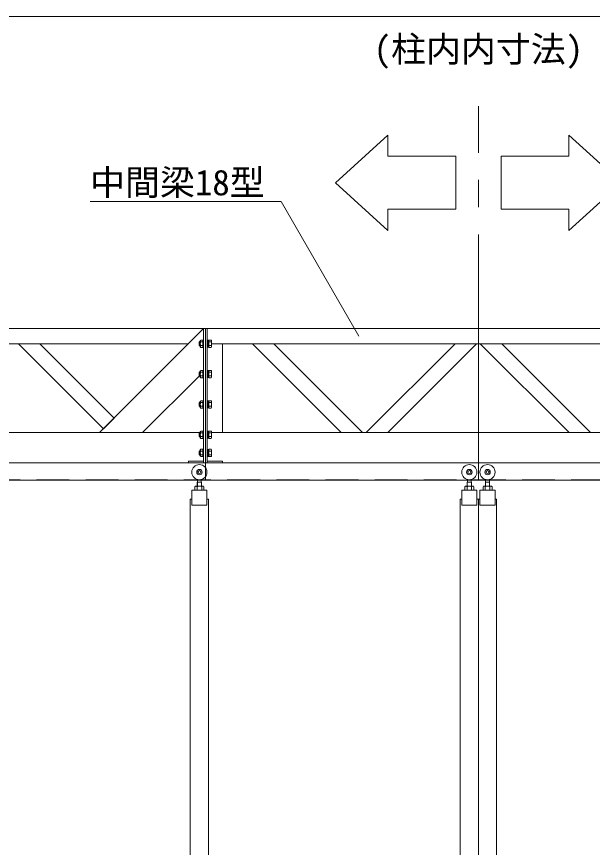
# Model space of a CAD drawing. Units: millimetres, scale not verified. Extents: x -12090 to 12090, y -18325 to 18325.
# Drawn here: x -5573 to -3674, y 8599 to 11339 of the extents above; entities that cross this region are included whole.
import ezdxf
from ezdxf.enums import TextEntityAlignment as Align

# ---------------------------------------------------------------- set-up
doc = ezdxf.new("R2010")
doc.units = ezdxf.units.MM
doc.header["$LTSCALE"] = 90
doc.linetypes.add('CHAIN2', pattern=[12, 9, -1, 1, -1])
doc.linetypes.add('DASHED1', pattern=[1.8, 1.2, -0.6])
for name, color, linetype, lineweight in [('0-6_ﾎﾞﾙﾄ類', 134, 'Continuous', 18), ('0-B_寸法', 134, 'Continuous', 18), ('1-0_中央走行棒', 134, 'Continuous', 18), ('1-1_中央走行棒右', 134, 'Continuous', 18), ('1-2_中央走行棒左', 134, 'Continuous', 18), ('1-3_中間梁18', 134, 'Continuous', 18), ('1-6_通芯', 134, 'CHAIN2', 18), ('1-B_文字', 134, 'Continuous', 18), ('1-D_連結用梁45', 134, 'Continuous', 18)]:
    doc.layers.add(name, color=color, linetype=linetype, lineweight=lineweight)
doc.styles.add('ＭＳ ゴシック', font='')
doc.styles.get('ＭＳ ゴシック').set_extended_font_data('MS Gothic')

msp = doc.modelspace()

# ---------------------------------------------------------------- linework, layer by layer
at = {"layer": '0-6_ﾎﾞﾙﾄ類'}
for p, q in [((-4968.89, 10267), (-4970.89, 10265)), ((-4970.89, 10255), (-4970.89, 10265)), ((-4968.89, 10253), (-4970.89, 10255)), ((-4967.5, 10265.8), (-4970.1, 10265.8)), ((-4967.5, 10254.2), (-4970.1, 10254.2)), ((-4968.89, 10253), (-4968.89, 10267)), ((-4967.5, 10267), (-4968.89, 10267)), ((-4967.5, 10253), (-4968.89, 10253)), ((-4967.5, 10270.5), (-4965.87, 10272.12)), ((-4967.5, 10249.5), (-4967.5, 10270.5)), ((-4967.5, 10249.5), (-4965.87, 10247.88)), ((-4965.87, 10266.07), (-4958.5, 10266.07)), ((-4965.87, 10253.93), (-4958.5, 10253.93)), ((-4938.89, 10260.8), (-4941.89, 10260)), ((-4938.89, 10260), (-4941.89, 10259.2)), ((-4931.51, 10266.07), (-4938.89, 10266.07)), ((-4931.51, 10253.93), (-4938.89, 10253.93)), ((-4929.89, 10249.5), (-4931.51, 10247.88)), ((-4968.89, 10167), (-4970.89, 10165)), ((-4970.89, 10155), (-4970.89, 10165)), ((-4967.5, 10165.8), (-4970.1, 10165.8)), ((-4968.89, 10153), (-4968.89, 10167)), ((-4967.5, 10167), (-4968.89, 10167)), ((-4967.5, 10170.5), (-4965.87, 10172.12)), ((-4967.5, 10149.5), (-4967.5, 10170.5)), ((-4965.87, 10166.06), (-4958.5, 10166.06)), ((-4931.51, 10166.06), (-4938.89, 10166.06)), ((-4968.89, 10153), (-4970.89, 10155)), ((-4967.5, 10154.2), (-4970.1, 10154.2)), ((-4967.5, 10153), (-4968.89, 10153)), ((-4967.5, 10149.5), (-4965.87, 10147.88)), ((-4965.87, 10153.93), (-4958.5, 10153.93)), ((-4938.89, 10160.8), (-4941.89, 10160)), ((-4938.89, 10160), (-4941.89, 10159.2)), ((-4931.51, 10153.93), (-4938.89, 10153.93)), ((-4929.89, 10149.5), (-4931.51, 10147.88)), ((-4968.89, 10067), (-4970.89, 10065)), ((-4970.89, 10055), (-4970.89, 10065)), ((-4968.89, 10053), (-4970.89, 10055)), ((-4967.5, 10065.8), (-4970.1, 10065.8)), ((-4967.5, 10054.2), (-4970.1, 10054.2)), ((-4968.89, 10053), (-4968.89, 10067)), ((-4967.5, 10067), (-4968.89, 10067)), ((-4967.5, 10070.5), (-4965.87, 10072.12)), ((-4967.5, 10049.5), (-4967.5, 10070.5)), ((-4965.87, 10066.06), (-4958.5, 10066.06)), ((-4965.87, 10053.94), (-4958.5, 10053.94)), ((-4938.89, 10060.8), (-4941.89, 10060)), ((-4938.89, 10060), (-4941.89, 10059.19)), ((-4931.51, 10066.06), (-4938.89, 10066.06)), ((-4931.51, 10053.94), (-4938.89, 10053.94)), ((-4967.5, 10053), (-4968.89, 10053)), ((-4967.5, 10049.5), (-4965.87, 10047.88)), ((-4929.89, 10049.5), (-4931.51, 10047.88)), ((-4967.5, 9970.5), (-4965.87, 9972.13)), ((-4968.89, 9967), (-4970.89, 9965)), ((-4970.89, 9955), (-4970.89, 9965)), ((-4968.89, 9953), (-4970.89, 9955)), ((-4967.5, 9965.8), (-4970.1, 9965.8)), ((-4967.5, 9954.2), (-4970.1, 9954.2)), ((-4968.89, 9953), (-4968.89, 9967)), ((-4967.5, 9967), (-4968.89, 9967)), ((-4967.5, 9953), (-4968.89, 9953)), ((-4967.5, 9949.5), (-4967.5, 9970.5)), ((-4967.5, 9949.5), (-4965.87, 9947.88)), ((-4965.87, 9966.06), (-4958.5, 9966.06)), ((-4965.87, 9953.94), (-4958.5, 9953.94)), ((-4938.89, 9960.8), (-4941.89, 9960)), ((-4938.89, 9960), (-4941.89, 9959.19)), ((-4931.51, 9966.06), (-4938.89, 9966.06)), ((-4931.51, 9953.94), (-4938.89, 9953.94)), ((-4929.89, 9949.5), (-4931.51, 9947.88)), ((-4968.89, 9907), (-4970.89, 9905)), ((-4970.89, 9895), (-4970.89, 9905)), ((-4968.89, 9893), (-4970.89, 9895)), ((-4967.5, 9905.8), (-4970.1, 9905.8)), ((-4967.5, 9894.2), (-4970.1, 9894.2)), ((-4968.89, 9893), (-4968.89, 9907)), ((-4967.5, 9907), (-4968.89, 9907)), ((-4967.5, 9893), (-4968.89, 9893)), ((-4967.5, 9910.5), (-4965.87, 9912.12)), ((-4967.5, 9889.5), (-4967.5, 9910.5)), ((-4967.5, 9889.5), (-4965.87, 9887.88)), ((-4965.87, 9906.07), (-4958.5, 9906.07)), ((-4965.87, 9893.93), (-4958.5, 9893.93)), ((-4938.89, 9900.8), (-4941.89, 9900)), ((-4938.89, 9900), (-4941.89, 9899.2)), ((-4931.51, 9906.07), (-4938.89, 9906.07)), ((-4931.51, 9893.93), (-4938.89, 9893.93)), ((-4929.89, 9889.5), (-4931.51, 9887.88))]:
    msp.add_line(p, q, dxfattribs=at)
for points in [[(-4965.87, 10272.12), (-4958.5, 10272.12), (-4958.5, 10247.88), (-4965.87, 10247.88)], [(-4931.51, 10272.12), (-4938.89, 10272.12), (-4938.89, 10247.88), (-4931.51, 10247.88)], [(-4929.89, 10249.5), (-4929.89, 10270.5), (-4931.51, 10272.12)], [(-4965.87, 10172.12), (-4958.5, 10172.12), (-4958.5, 10147.88), (-4965.87, 10147.88)], [(-4931.51, 10172.12), (-4938.89, 10172.12), (-4938.89, 10147.88), (-4931.51, 10147.88)], [(-4929.89, 10149.5), (-4929.89, 10170.5), (-4931.51, 10172.12)], [(-4965.87, 10072.12), (-4958.5, 10072.12), (-4958.5, 10047.88), (-4965.87, 10047.88)], [(-4931.51, 10072.12), (-4938.89, 10072.12), (-4938.89, 10047.88), (-4931.51, 10047.88)], [(-4929.89, 10049.5), (-4929.89, 10070.5), (-4931.51, 10072.12)], [(-4965.87, 9972.13), (-4958.5, 9972.13), (-4958.5, 9947.88), (-4965.87, 9947.88)], [(-4931.51, 9972.13), (-4938.89, 9972.13), (-4938.89, 9947.88), (-4931.51, 9947.88)], [(-4929.89, 9949.5), (-4929.89, 9970.5), (-4931.51, 9972.13)], [(-4965.87, 9912.12), (-4958.5, 9912.12), (-4958.5, 9887.88), (-4965.87, 9887.88)], [(-4931.51, 9912.12), (-4938.89, 9912.12), (-4938.89, 9887.88), (-4931.51, 9887.88)], [(-4929.89, 9889.5), (-4929.89, 9910.5), (-4931.51, 9912.12)]]:
    msp.add_lwpolyline(points, dxfattribs=at)
for points in [[(-4958.5, 10249), (-4958.5, 10271), (-4956.19, 10271), (-4956.19, 10249)], [(-4941.89, 10271), (-4941.89, 10249), (-4944.19, 10249), (-4944.19, 10271)], [(-4941.89, 10271.35), (-4941.89, 10248.65), (-4938.89, 10248.65), (-4938.89, 10271.35)], [(-4958.5, 10149), (-4958.5, 10171), (-4956.19, 10171), (-4956.19, 10149)], [(-4941.89, 10171), (-4941.89, 10149), (-4944.19, 10149), (-4944.19, 10171)], [(-4941.89, 10171.35), (-4941.89, 10148.65), (-4938.89, 10148.65), (-4938.89, 10171.35)], [(-4958.5, 10049), (-4958.5, 10071), (-4956.19, 10071), (-4956.19, 10049)], [(-4941.89, 10071), (-4941.89, 10049), (-4944.19, 10049), (-4944.19, 10071)], [(-4941.89, 10071.35), (-4941.89, 10048.65), (-4938.89, 10048.65), (-4938.89, 10071.35)], [(-4958.5, 9949), (-4958.5, 9971), (-4956.19, 9971), (-4956.19, 9949)], [(-4941.89, 9971), (-4941.89, 9949), (-4944.19, 9949), (-4944.19, 9971)], [(-4941.89, 9971.35), (-4941.89, 9948.65), (-4938.89, 9948.65), (-4938.89, 9971.35)], [(-4958.5, 9889), (-4958.5, 9911), (-4956.19, 9911), (-4956.19, 9889)], [(-4941.89, 9911), (-4941.89, 9889), (-4944.19, 9889), (-4944.19, 9911)], [(-4941.89, 9911.35), (-4941.89, 9888.65), (-4938.89, 9888.65), (-4938.89, 9911.35)]]:
    msp.add_lwpolyline(points, close=True, dxfattribs=at)
for centre, radius, start, end in [((-4955.37, 10260), 12.12, 150, 210), ((-4962.83, 10269.09), 4.28, 135, 225), ((-4962.83, 10250.91), 4.28, 135, 225), ((-4934.55, 10269.09), 4.28, 315, 45), ((-4942.02, 10260), 12.12, 330, 30), ((-4934.55, 10250.91), 4.28, 315, 45), ((-4955.37, 10160), 12.12, 150, 210), ((-4962.83, 10169.09), 4.28, 135, 225), ((-4934.55, 10169.09), 4.28, 315, 45), ((-4942.02, 10160), 12.12, 330, 30), ((-4962.83, 10150.91), 4.28, 135, 225), ((-4934.55, 10150.91), 4.28, 315, 45), ((-4955.37, 10060), 12.12, 150, 210), ((-4962.83, 10069.09), 4.28, 135, 225), ((-4962.83, 10050.9), 4.28, 135, 225), ((-4934.55, 10069.09), 4.28, 315, 45), ((-4942.02, 10060), 12.12, 330, 30), ((-4934.55, 10050.9), 4.28, 315, 45), ((-4962.83, 9969.09), 4.28, 135, 225), ((-4934.55, 9969.09), 4.28, 315, 45), ((-4955.37, 9960), 12.12, 150, 210), ((-4962.83, 9950.9), 4.28, 135, 225), ((-4942.02, 9960), 12.12, 330, 30), ((-4934.55, 9950.9), 4.28, 315, 45), ((-4955.37, 9900), 12.12, 150, 210), ((-4962.83, 9909.09), 4.28, 135, 225), ((-4962.83, 9890.91), 4.28, 135, 225), ((-4934.55, 9909.09), 4.28, 315, 45), ((-4942.02, 9900), 12.12, 330, 30), ((-4934.55, 9890.91), 4.28, 315, 45)]:
    msp.add_arc(centre, radius, start, end, dxfattribs=at)
at = {"layer": '0-B_寸法'}
msp.add_line((-9384.19, 11338.6), (1283.81, 11338.6), dxfattribs=at)
at = {"layer": '1-0_中央走行棒'}
for p, q in [((-4976.44, 9803.6), (-4976.44, 9812.39)), ((-4963.94, 9803.6), (-4963.94, 9812.39)), ((-4981.32, 9790.56), (-4959.07, 9790.56)), ((-4981.32, 9790.56), (-4977.69, 9790.56)), ((-4978.13, 9790.56), (-4978.13, 9790.6)), ((-4977.69, 9788.56), (-4977.69, 9777.56)), ((-4976.89, 9790.56), (-4976.89, 9803.6)), ((-4963.49, 9790.56), (-4963.49, 9803.6)), ((-4962.69, 9790.56), (-4959.07, 9790.56)), ((-4962.69, 9788.56), (-4962.69, 9777.56)), ((-4962.26, 9790.56), (-4962.26, 9790.6))]:
    msp.add_line(p, q, dxfattribs=at)
for points in [[(-4955.44, 9788.56), (-4955.44, 9777.56), (-4984.95, 9777.56), (-4984.95, 9788.56)], [(-4978.13, 9790.6), (-4977.19, 9790.6), (-4977.19, 9803.6), (-4970.2, 9803.6)], [(-4962.26, 9790.6), (-4963.19, 9790.6), (-4963.19, 9803.6), (-4970.2, 9803.6)], [(-4995.19, 9747.56), (-5000.19, 9747.56), (-5000.19, 8415.56)], [(-4940.19, 8415.56), (-4940.19, 9747.56), (-4945.19, 9747.56)]]:
    msp.add_lwpolyline(points, dxfattribs=at)
msp.add_lwpolyline([(-4995.19, 9727.56), (-4945.19, 9727.56), (-4945.19, 9777.56), (-4995.19, 9777.56)], close=True, dxfattribs=at)
for radius in [25, 9, 5]:
    msp.add_circle((-4970.2, 9836.6), radius, dxfattribs=at)
for centre, radius, start, end in [((-4981.32, 9786.28), 4.28, 32.227, 147.773), ((-4970.2, 9775.49), 15.07, 60.137, 119.863), ((-4959.07, 9786.28), 4.28, 32.227, 147.773)]:
    msp.add_arc(centre, radius, start, end, dxfattribs=at)
at = {"layer": '1-1_中央走行棒右'}
for p, q in [((-4026.45, 9803.6), (-4026.45, 9812.39)), ((-4013.95, 9803.6), (-4013.95, 9812.39)), ((-4031.32, 9790.56), (-4009.07, 9790.56)), ((-4031.32, 9790.56), (-4027.69, 9790.56)), ((-4028.13, 9790.56), (-4028.13, 9790.6)), ((-4027.69, 9788.56), (-4027.69, 9777.56)), ((-4026.9, 9790.56), (-4026.9, 9803.6)), ((-4013.5, 9790.56), (-4013.5, 9803.6)), ((-4012.7, 9790.56), (-4009.07, 9790.56)), ((-4012.7, 9788.56), (-4012.7, 9777.56)), ((-4012.25, 9790.56), (-4012.25, 9790.6))]:
    msp.add_line(p, q, dxfattribs=at)
for points in [[(-4005.44, 9788.56), (-4005.44, 9777.56), (-4034.94, 9777.56), (-4034.94, 9788.56)], [(-4028.13, 9790.6), (-4027.19, 9790.6), (-4027.19, 9803.6), (-4020.19, 9803.6)], [(-4012.25, 9790.6), (-4013.19, 9790.6), (-4013.19, 9803.6), (-4020.19, 9803.6)], [(-4045.19, 9747.56), (-4050.19, 9747.56), (-4050.19, 8327.56)], [(-3990.2, 8415.56), (-3990.2, 9747.56), (-3995.19, 9747.56)]]:
    msp.add_lwpolyline(points, dxfattribs=at)
msp.add_lwpolyline([(-4045.19, 9727.56), (-3995.19, 9727.56), (-3995.19, 9777.56), (-4045.19, 9777.56)], close=True, dxfattribs=at)
for radius in [25, 9, 5]:
    msp.add_circle((-4020.19, 9836.6), radius, dxfattribs=at)
for centre, radius, start, end in [((-4031.32, 9786.28), 4.28, 32.227, 147.773), ((-4020.19, 9775.49), 15.07, 60.137, 119.863), ((-4009.07, 9786.28), 4.28, 32.227, 147.773)]:
    msp.add_arc(centre, radius, start, end, dxfattribs=at)
at = {"layer": '1-2_中央走行棒左'}
for p, q in [((-4086.44, 9803.6), (-4086.44, 9812.39)), ((-4073.94, 9803.6), (-4073.94, 9812.39)), ((-4091.32, 9790.56), (-4069.07, 9790.56)), ((-4091.32, 9790.56), (-4087.69, 9790.56)), ((-4088.13, 9790.56), (-4088.13, 9790.6)), ((-4087.69, 9788.56), (-4087.69, 9777.56)), ((-4086.89, 9790.56), (-4086.89, 9803.6)), ((-4073.49, 9790.56), (-4073.49, 9803.6)), ((-4072.69, 9790.56), (-4069.07, 9790.56)), ((-4072.69, 9788.56), (-4072.69, 9777.56)), ((-4072.26, 9790.56), (-4072.26, 9790.6))]:
    msp.add_line(p, q, dxfattribs=at)
for points in [[(-4065.44, 9788.56), (-4065.44, 9777.56), (-4094.95, 9777.56), (-4094.95, 9788.56)], [(-4088.13, 9790.6), (-4087.2, 9790.6), (-4087.2, 9803.6), (-4080.2, 9803.6)], [(-4072.26, 9790.6), (-4073.19, 9790.6), (-4073.19, 9803.6), (-4080.2, 9803.6)], [(-4105.2, 9747.56), (-4110.19, 9747.56), (-4110.19, 8415.56)], [(-4050.19, 8327.56), (-4050.19, 9747.56), (-4055.19, 9747.56)]]:
    msp.add_lwpolyline(points, dxfattribs=at)
msp.add_lwpolyline([(-4105.2, 9727.56), (-4055.19, 9727.56), (-4055.19, 9777.56), (-4105.2, 9777.56)], close=True, dxfattribs=at)
for radius in [25, 9, 5]:
    msp.add_circle((-4080.2, 9836.6), radius, dxfattribs=at)
for centre, radius, start, end in [((-4091.32, 9786.28), 4.28, 32.227, 147.773), ((-4080.2, 9775.49), 15.07, 60.137, 119.863), ((-4069.07, 9786.28), 4.28, 32.227, 147.773)]:
    msp.add_arc(centre, radius, start, end, dxfattribs=at)
at = {"layer": '1-3_中間梁18'}
for p, q in [((-4944.19, 10260), (-4944.19, 9967)), ((-4929.89, 10260), (-3170.89, 10260)), ((-3167.5, 9967), (-4929.89, 9967))]:
    msp.add_line(p, q, dxfattribs=at)
at = {"layer": '1-3_中間梁18', "linetype": 'DASHED1'}
msp.add_line((-3150.19, 9811.6), (-4950.19, 9811.6), dxfattribs=at)
at = {"layer": '1-3_中間梁18'}
for points in [[(-4950.19, 9867), (-4944.19, 9867), (-4944.19, 10310), (-4950.19, 10310)], [(-4724.9, 10260), (-4795.61, 10260), (-4502.62, 9967), (-4431.91, 9967)], [(-4126.9, 10260), (-4056.19, 10260), (-4349.2, 9967), (-4419.9, 9967)], [(-3973.48, 10260), (-4044.19, 10260), (-3751.19, 9967), (-3680.49, 9967)], [(-4950.19, 9810), (-3150.19, 9810), (-3150.19, 9867), (-4950.19, 9867)], [(-4894.19, 9867), (-4894.19, 9873), (-4944.19, 9873), (-4944.19, 9867)]]:
    msp.add_lwpolyline(points, close=True, dxfattribs=at)
for points in [[(-3156.19, 10260), (-3156.19, 10310), (-4944.19, 10310), (-4944.19, 10260)], [(-4929.89, 9967), (-4894.19, 9967), (-4894.19, 10260), (-4929.89, 10260)], [(-4944.19, 9967), (-4944.19, 9867), (-3156.19, 9867), (-3156.19, 9967)]]:
    msp.add_lwpolyline(points, dxfattribs=at)
at = {"layer": '1-6_通芯'}
msp.add_line((-4050.19, 9810), (-4050.19, 11043.09), dxfattribs=at)
at = {"layer": '1-B_文字'}
msp.add_line((-5330.65, 10729), (-4701.25, 10729), dxfattribs=at)
for points in [[(-4521.99, 10790.95), (-4348.69, 10947.88), (-4348.69, 10878.4), (-4124.72, 10878.4), (-4124.72, 10703.18), (-4348.69, 10703.18), (-4348.69, 10633.7)], [(-3578.4, 10790.95), (-3751.69, 10947.88), (-3751.69, 10878.4), (-3975.66, 10878.4), (-3975.66, 10703.18), (-3751.69, 10703.18), (-3751.69, 10633.7)]]:
    msp.add_lwpolyline(points, close=True, dxfattribs=at)
msp.add_lwpolyline([(-4444.21, 10285), (-4700.56, 10729), (-4700.99, 10729)], dxfattribs=at)
at = {"layer": '1-D_連結用梁45'}
for p, q in [((-7856.19, 10310), (-4956.19, 10310)), ((-5006.2, 10260), (-7835.99, 10260)), ((-9550.2, 9967), (-4967.5, 9967))]:
    msp.add_line(p, q, dxfattribs=at)
at = {"layer": '1-D_連結用梁45', "linetype": 'DASHED1'}
msp.add_line((-9395.19, 9811.6), (-4950.19, 9811.6), dxfattribs=at)
at = {"layer": '1-D_連結用梁45'}
for points in [[(-4956.19, 10168.58), (-4956.19, 10310), (-5299.14, 9967.05), (-5157.72, 9967.05), (-4970.33, 10154.44)], [(-4956.19, 9967), (-4956.19, 9867), (-9150.19, 9867)], [(-8550.19, 9867), (-4950.19, 9867), (-4950.19, 9810), (-8550.19, 9810), (-8550.19, 9813)]]:
    msp.add_lwpolyline(points, dxfattribs=at)
for points in [[(-4950.19, 9867), (-4956.19, 9867), (-4956.19, 10310), (-4950.19, 10310)], [(-5496.19, 10260), (-5250.82, 10014.63), (-5286.19, 9979.28), (-5566.9, 10260)], [(-5006.2, 9867), (-5006.2, 9873), (-4956.19, 9873), (-4956.19, 9867)]]:
    msp.add_lwpolyline(points, close=True, dxfattribs=at)

# ---------------------------------------------------------------- texts
at = {"layer": '0-B_寸法', "style": 'ＭＳ ゴシック'}
msp.add_text('(柱内内寸法)', height=84.46, dxfattribs=at).set_placement((-4395.79, 11163.88), align=Align.BOTTOM_LEFT)
at = {"layer": '1-B_文字', "style": 'ＭＳ ゴシック'}
msp.add_text('中間梁18型', height=84.46, dxfattribs=at).set_placement((-5330.65, 10724.08), align=Align.BOTTOM_LEFT)

doc.saveas('drawing.dxf')
